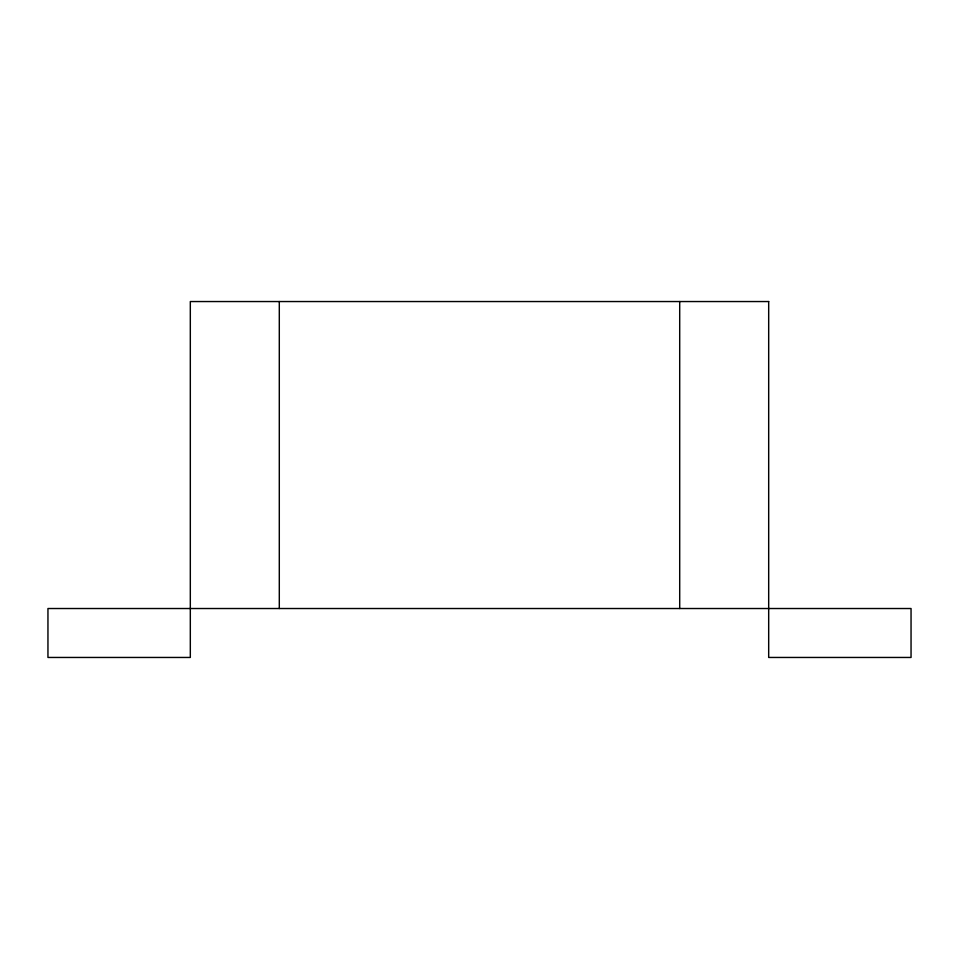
<?xml version="1.0" encoding="UTF-8"?>
<svg xmlns="http://www.w3.org/2000/svg" width="959" height="959" viewBox="0 0 959 959"><rect width="100%" height="100%" fill="white"/><g stroke="black" fill="none" stroke-linecap="round" stroke-linejoin="round"><path stroke-width="1.44" d="M679.703 301.546L679.703 608.521M279.297 301.546L279.297 608.521M768.686 301.546L190.314 301.546L190.314 657.454L47.95 657.454L47.95 608.521L911.05 608.521L911.05 657.454L768.686 657.454L768.686 301.546"/></g></svg>
